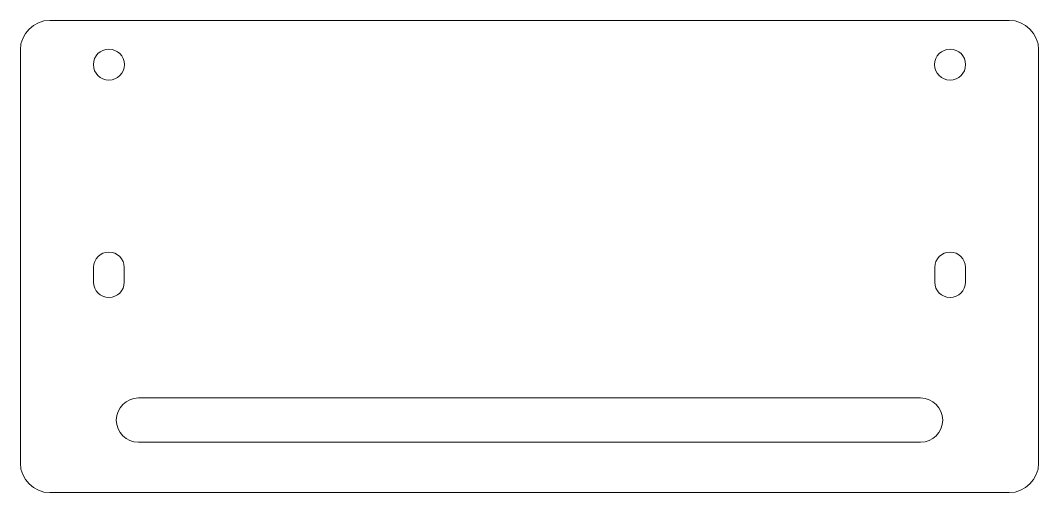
# Model space of a CAD drawing. Header units: inches. Extents: x -4.31 to 4.31, y -2 to 2.
import ezdxf

# ---------------------------------------------------------------- set-up
doc = ezdxf.new("R2010")
doc.units = ezdxf.units.IN
doc.header["$MEASUREMENT"] = 0

msp = doc.modelspace()

# ---------------------------------------------------------------- linework, layer by layer
at = {"color": 7, "linetype": 'Continuous', "lineweight": 15}
for p, q in [((4.0625, 2), (-4.0625, 2)), ((-4.3125, 1.75), (-4.3125, -1.75)), ((4.3125, -1.75), (4.3125, 1.75)), ((-3.6925, -0.0925), (-3.6925, -0.2175)), ((-3.4325, -0.2175), (-3.4325, -0.0925)), ((3.4325, -0.2175), (3.4325, -0.0925)), ((3.6925, -0.0925), (3.6925, -0.2175)), ((3.3125, -1.1981), (-3.3125, -1.1981)), ((-3.3125, -1.5731), (3.3125, -1.5731)), ((-4.0625, -2), (4.0625, -2))]:
    msp.add_line(p, q, dxfattribs=at)
for centre in [(-3.5625, 1.625), (3.5625, 1.625)]:
    msp.add_circle(centre, 0.1315, dxfattribs=at)
for centre, radius, start, end in [((-4.0625, 1.75), 0.25, 90, 180), ((4.0625, 1.75), 0.25, 0, 90), ((-3.5625, -0.0925), 0.13, 0, 180), ((3.5625, -0.0925), 0.13, 0, 180), ((-3.5625, -0.2175), 0.13, 180, 0), ((3.5625, -0.2175), 0.13, 180, 0), ((-3.3125, -1.3856), 0.1875, 90, 270), ((3.3125, -1.3856), 0.1875, 270, 90), ((-4.0625, -1.75), 0.25, 180, 270), ((4.0625, -1.75), 0.25, 270, 0)]:
    msp.add_arc(centre, radius, start, end, dxfattribs=at)

doc.saveas('drawing.dxf')
